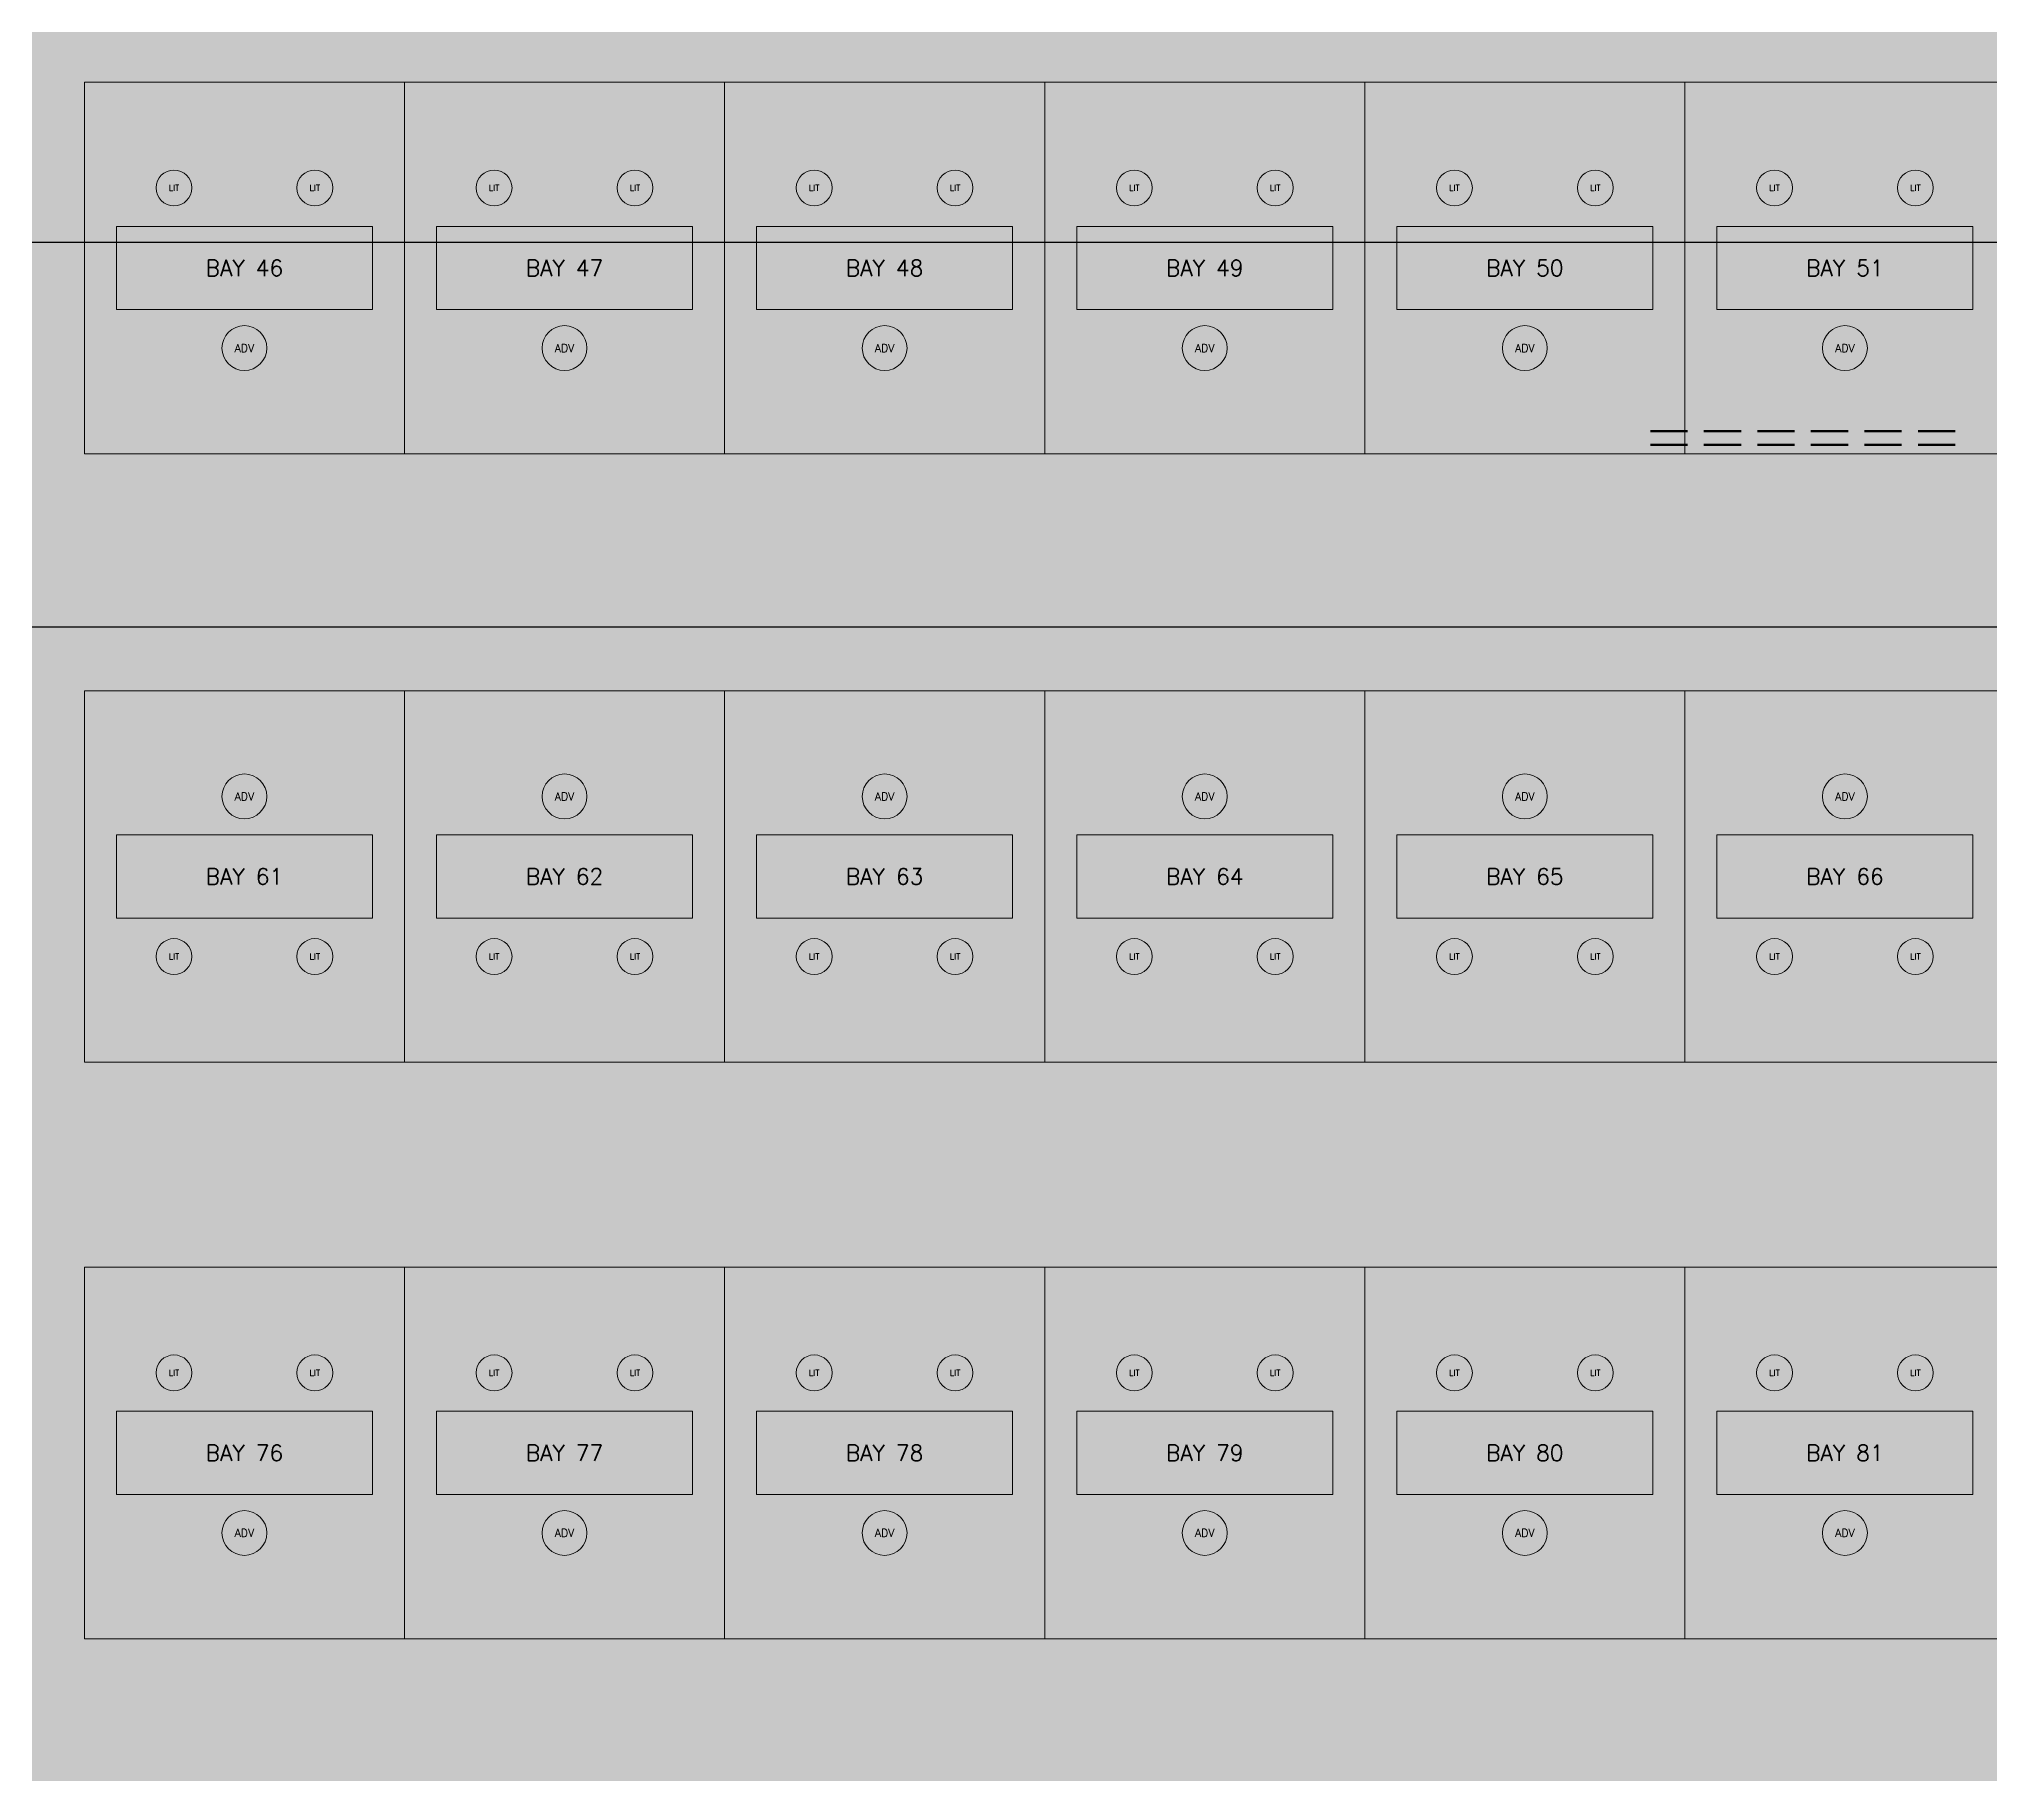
# Model space of a CAD drawing. Header units: inches. Extents: x 0 to 1800, y 0 to 1191.
# Drawn here: x 375.5 to 741, y 325 to 650.1 of the extents above; entities that cross this region are included whole.
import ezdxf
from ezdxf.enums import TextEntityAlignment as Align

# ---------------------------------------------------------------- set-up
doc = ezdxf.new("R2010")
doc.units = ezdxf.units.IN
doc.header["$MEASUREMENT"] = 0
for name, color, linetype in [('A-BAY', 3, 'Continuous'), ('A-FURN', 1, 'Continuous'), ('A-HATCH', 8, 'Continuous'), ('A-JALI', 6, 'Continuous'), ('A-TEXT-TTL', 7, 'Continuous'), ('A-WALL', 7, 'Continuous')]:
    doc.layers.add(name, color=color, linetype=linetype)
doc.styles.add('SIMPLEX', font='simplex.shx')

msp = doc.modelspace()

# ---------------------------------------------------------------- hatches: boundary and pattern name
at = {"layer": 'A-HATCH'}
h = msp.add_hatch(dxfattribs=at)
h.set_pattern_fill('ANSI31')
h.paths.add_polyline_path([(336, 132), (1416, 132), (1416, 1020), (336, 1020)])
h = msp.add_hatch(dxfattribs=at)
h.set_pattern_fill('SOLID')
h.paths.add_polyline_path([(345, 141), (1407, 141), (1407, 1011), (345, 1011)])

# ---------------------------------------------------------------- linework, layer by layer
at = {"layer": 'A-BAY', "lineweight": 15}
for p, q in [((444, 572.4), (444, 642)), ((504, 572.4), (504, 642)), ((564, 572.4), (564, 642)), ((624, 572.4), (624, 642)), ((684, 572.4), (684, 642)), ((384, 572.4), (444, 572.4)), ((444, 572.4), (504, 572.4)), ((504, 572.4), (564, 572.4)), ((564, 572.4), (624, 572.4)), ((624, 572.4), (684, 572.4)), ((684, 572.4), (744, 572.4)), ((444, 458.4), (444, 528)), ((504, 458.4), (504, 528)), ((564, 458.4), (564, 528)), ((624, 458.4), (624, 528)), ((684, 458.4), (684, 528)), ((384, 458.4), (444, 458.4)), ((444, 458.4), (504, 458.4)), ((504, 458.4), (564, 458.4)), ((564, 458.4), (624, 458.4)), ((624, 458.4), (684, 458.4)), ((684, 458.4), (744, 458.4)), ((444, 350.4), (444, 420)), ((504, 350.4), (504, 420)), ((564, 350.4), (564, 420)), ((624, 350.4), (624, 420)), ((684, 350.4), (684, 420)), ((384, 350.4), (444, 350.4)), ((444, 350.4), (504, 350.4)), ((504, 350.4), (564, 350.4)), ((564, 350.4), (624, 350.4)), ((624, 350.4), (684, 350.4)), ((684, 350.4), (744, 350.4))]:
    msp.add_line(p, q, dxfattribs=at)
at = {"layer": 'A-FURN', "lineweight": 20}
for p, q in [((438, 615), (390, 615)), ((390, 615), (390, 599.4)), ((438, 599.4), (438, 615)), ((498, 615), (450, 615)), ((450, 615), (450, 599.4)), ((498, 599.4), (498, 615)), ((558, 615), (510, 615)), ((510, 615), (510, 599.4)), ((558, 599.4), (558, 615)), ((618, 615), (570, 615)), ((570, 615), (570, 599.4)), ((618, 599.4), (618, 615)), ((678, 615), (630, 615)), ((630, 615), (630, 599.4)), ((678, 599.4), (678, 615)), ((738, 615), (690, 615)), ((690, 615), (690, 599.4)), ((738, 599.4), (738, 615)), ((390, 599.4), (438, 599.4)), ((450, 599.4), (498, 599.4)), ((510, 599.4), (558, 599.4)), ((570, 599.4), (618, 599.4)), ((630, 599.4), (678, 599.4)), ((690, 599.4), (738, 599.4)), ((438, 501), (390, 501)), ((390, 501), (390, 485.4)), ((438, 485.4), (438, 501)), ((498, 501), (450, 501)), ((450, 501), (450, 485.4)), ((498, 485.4), (498, 501)), ((558, 501), (510, 501)), ((510, 501), (510, 485.4)), ((558, 485.4), (558, 501)), ((618, 501), (570, 501)), ((570, 501), (570, 485.4)), ((618, 485.4), (618, 501)), ((678, 501), (630, 501)), ((630, 501), (630, 485.4)), ((678, 485.4), (678, 501)), ((738, 501), (690, 501)), ((690, 501), (690, 485.4)), ((738, 485.4), (738, 501)), ((390, 485.4), (438, 485.4)), ((450, 485.4), (498, 485.4)), ((510, 485.4), (558, 485.4)), ((570, 485.4), (618, 485.4)), ((630, 485.4), (678, 485.4)), ((690, 485.4), (738, 485.4)), ((438, 393), (390, 393)), ((390, 393), (390, 377.4)), ((438, 377.4), (438, 393)), ((498, 393), (450, 393)), ((450, 393), (450, 377.4)), ((498, 377.4), (498, 393)), ((558, 393), (510, 393)), ((510, 393), (510, 377.4)), ((558, 377.4), (558, 393)), ((618, 393), (570, 393)), ((570, 393), (570, 377.4)), ((618, 377.4), (618, 393)), ((678, 393), (630, 393)), ((630, 393), (630, 377.4)), ((678, 377.4), (678, 393)), ((738, 393), (690, 393)), ((690, 393), (690, 377.4)), ((738, 377.4), (738, 393)), ((390, 377.4), (438, 377.4)), ((450, 377.4), (498, 377.4)), ((510, 377.4), (558, 377.4)), ((570, 377.4), (618, 377.4)), ((630, 377.4), (678, 377.4)), ((690, 377.4), (738, 377.4))]:
    msp.add_line(p, q, dxfattribs=at)
at = {"layer": 'A-FURN', "lineweight": 15}
for centre in [(400.8, 622.2), (427.2, 622.2), (460.8, 622.2), (487.2, 622.2), (520.8, 622.2), (547.2, 622.2), (580.8, 622.2), (607.2, 622.2), (640.8, 622.2), (667.2, 622.2), (700.8, 622.2), (727.2, 622.2), (400.8, 478.2), (427.2, 478.2), (460.8, 478.2), (487.2, 478.2), (520.8, 478.2), (547.2, 478.2), (580.8, 478.2), (607.2, 478.2), (640.8, 478.2), (667.2, 478.2), (700.8, 478.2), (727.2, 478.2), (400.8, 400.2), (427.2, 400.2), (460.8, 400.2), (487.2, 400.2), (520.8, 400.2), (547.2, 400.2), (580.8, 400.2), (607.2, 400.2), (640.8, 400.2), (667.2, 400.2), (700.8, 400.2), (727.2, 400.2)]:
    msp.add_circle(centre, 3.36, dxfattribs=at)
at = {"layer": 'A-FURN', "lineweight": 18}
for centre in [(414, 592.2), (474, 592.2), (534, 592.2), (594, 592.2), (654, 592.2), (714, 592.2), (414, 508.2), (474, 508.2), (534, 508.2), (594, 508.2), (654, 508.2), (714, 508.2), (414, 370.2), (474, 370.2), (534, 370.2), (594, 370.2), (654, 370.2), (714, 370.2)]:
    msp.add_circle(centre, 4.2, dxfattribs=at)
at = {"layer": 'A-JALI', "lineweight": 20}
for p, q in [((384, 642), (444, 642)), ((384, 572.4), (384, 642)), ((444, 642), (504, 642)), ((444, 572.4), (444, 642)), ((504, 642), (564, 642)), ((504, 572.4), (504, 642)), ((564, 642), (624, 642)), ((564, 572.4), (564, 642)), ((624, 642), (684, 642)), ((624, 572.4), (624, 642)), ((684, 642), (744, 642)), ((684, 572.4), (684, 642)), ((384, 528), (444, 528)), ((384, 458.4), (384, 528)), ((444, 528), (504, 528)), ((444, 458.4), (444, 528)), ((504, 528), (564, 528)), ((504, 458.4), (504, 528)), ((564, 528), (624, 528)), ((564, 458.4), (564, 528)), ((624, 528), (684, 528)), ((624, 458.4), (624, 528)), ((684, 528), (744, 528)), ((684, 458.4), (684, 528)), ((384, 420), (444, 420)), ((384, 350.4), (384, 420)), ((444, 420), (504, 420)), ((444, 350.4), (444, 420)), ((504, 420), (564, 420)), ((504, 350.4), (504, 420)), ((564, 420), (624, 420)), ((564, 350.4), (564, 420)), ((624, 420), (684, 420)), ((624, 350.4), (624, 420)), ((684, 420), (744, 420)), ((684, 350.4), (684, 420))]:
    msp.add_line(p, q, dxfattribs=at)
at = {"layer": 'A-WALL', "lineweight": 25}
for p, q in [((1404, 612), (348, 612)), ((348, 540), (1404, 540))]:
    msp.add_line(p, q, dxfattribs=at)

# ---------------------------------------------------------------- texts
at = {"layer": 'A-BAY', "style": 'SIMPLEX'}
for s, p in [('BAY 46', (414, 607.2)), ('BAY 47', (474, 607.2)), ('BAY 48', (534, 607.2)), ('BAY 49', (594, 607.2)), ('BAY 50', (654, 607.2)), ('BAY 51', (714, 607.2)), ('BAY 61', (414, 493.2)), ('BAY 62', (474, 493.2)), ('BAY 63', (534, 493.2)), ('BAY 64', (594, 493.2)), ('BAY 65', (654, 493.2)), ('BAY 66', (714, 493.2)), ('BAY 76', (414, 385.2)), ('BAY 77', (474, 385.2)), ('BAY 78', (534, 385.2)), ('BAY 79', (594, 385.2)), ('BAY 80', (654, 385.2)), ('BAY 81', (714, 385.2))]:
    msp.add_text(s, height=3, dxfattribs=at).set_placement(p, align=Align.MIDDLE_CENTER)
at = {"layer": 'A-FURN', "style": 'SIMPLEX'}
for s, height, p in [('LIT', 1.125, (400.8, 622.2)), ('LIT', 1.125, (427.2, 622.2)), ('LIT', 1.125, (460.8, 622.2)), ('LIT', 1.125, (487.2, 622.2)), ('LIT', 1.125, (520.8, 622.2)), ('LIT', 1.125, (547.2, 622.2)), ('LIT', 1.125, (580.8, 622.2)), ('LIT', 1.125, (607.2, 622.2)), ('LIT', 1.125, (640.8, 622.2)), ('LIT', 1.125, (667.2, 622.2)), ('LIT', 1.125, (700.8, 622.2)), ('LIT', 1.125, (727.2, 622.2)), ('ADV', 1.5, (414, 592.2)), ('ADV', 1.5, (474, 592.2)), ('ADV', 1.5, (534, 592.2)), ('ADV', 1.5, (594, 592.2)), ('ADV', 1.5, (654, 592.2)), ('ADV', 1.5, (714, 592.2)), ('ADV', 1.5, (414, 508.2)), ('ADV', 1.5, (474, 508.2)), ('ADV', 1.5, (534, 508.2)), ('ADV', 1.5, (594, 508.2)), ('ADV', 1.5, (654, 508.2)), ('ADV', 1.5, (714, 508.2)), ('LIT', 1.125, (400.8, 478.2)), ('LIT', 1.125, (427.2, 478.2)), ('LIT', 1.125, (460.8, 478.2)), ('LIT', 1.125, (487.2, 478.2)), ('LIT', 1.125, (520.8, 478.2)), ('LIT', 1.125, (547.2, 478.2)), ('LIT', 1.125, (580.8, 478.2)), ('LIT', 1.125, (607.2, 478.2)), ('LIT', 1.125, (640.8, 478.2)), ('LIT', 1.125, (667.2, 478.2)), ('LIT', 1.125, (700.8, 478.2)), ('LIT', 1.125, (727.2, 478.2)), ('LIT', 1.125, (400.8, 400.2)), ('LIT', 1.125, (427.2, 400.2)), ('LIT', 1.125, (460.8, 400.2)), ('LIT', 1.125, (487.2, 400.2)), ('LIT', 1.125, (520.8, 400.2)), ('LIT', 1.125, (547.2, 400.2)), ('LIT', 1.125, (580.8, 400.2)), ('LIT', 1.125, (607.2, 400.2)), ('LIT', 1.125, (640.8, 400.2)), ('LIT', 1.125, (667.2, 400.2)), ('LIT', 1.125, (700.8, 400.2)), ('LIT', 1.125, (727.2, 400.2)), ('ADV', 1.5, (414, 370.2)), ('ADV', 1.5, (474, 370.2)), ('ADV', 1.5, (534, 370.2)), ('ADV', 1.5, (594, 370.2)), ('ADV', 1.5, (654, 370.2)), ('ADV', 1.5, (714, 370.2))]:
    msp.add_text(s, height=height, dxfattribs=at).set_placement(p, align=Align.MIDDLE_CENTER)
at = {"layer": 'A-TEXT-TTL', "style": 'SIMPLEX'}
msp.add_text('====== 6 ft MAIN CENTRAL CORRIDOR (EAST-WEST) ======', height=9, dxfattribs=at).set_placement((876, 576), align=Align.MIDDLE_CENTER)

doc.saveas('drawing.dxf')
